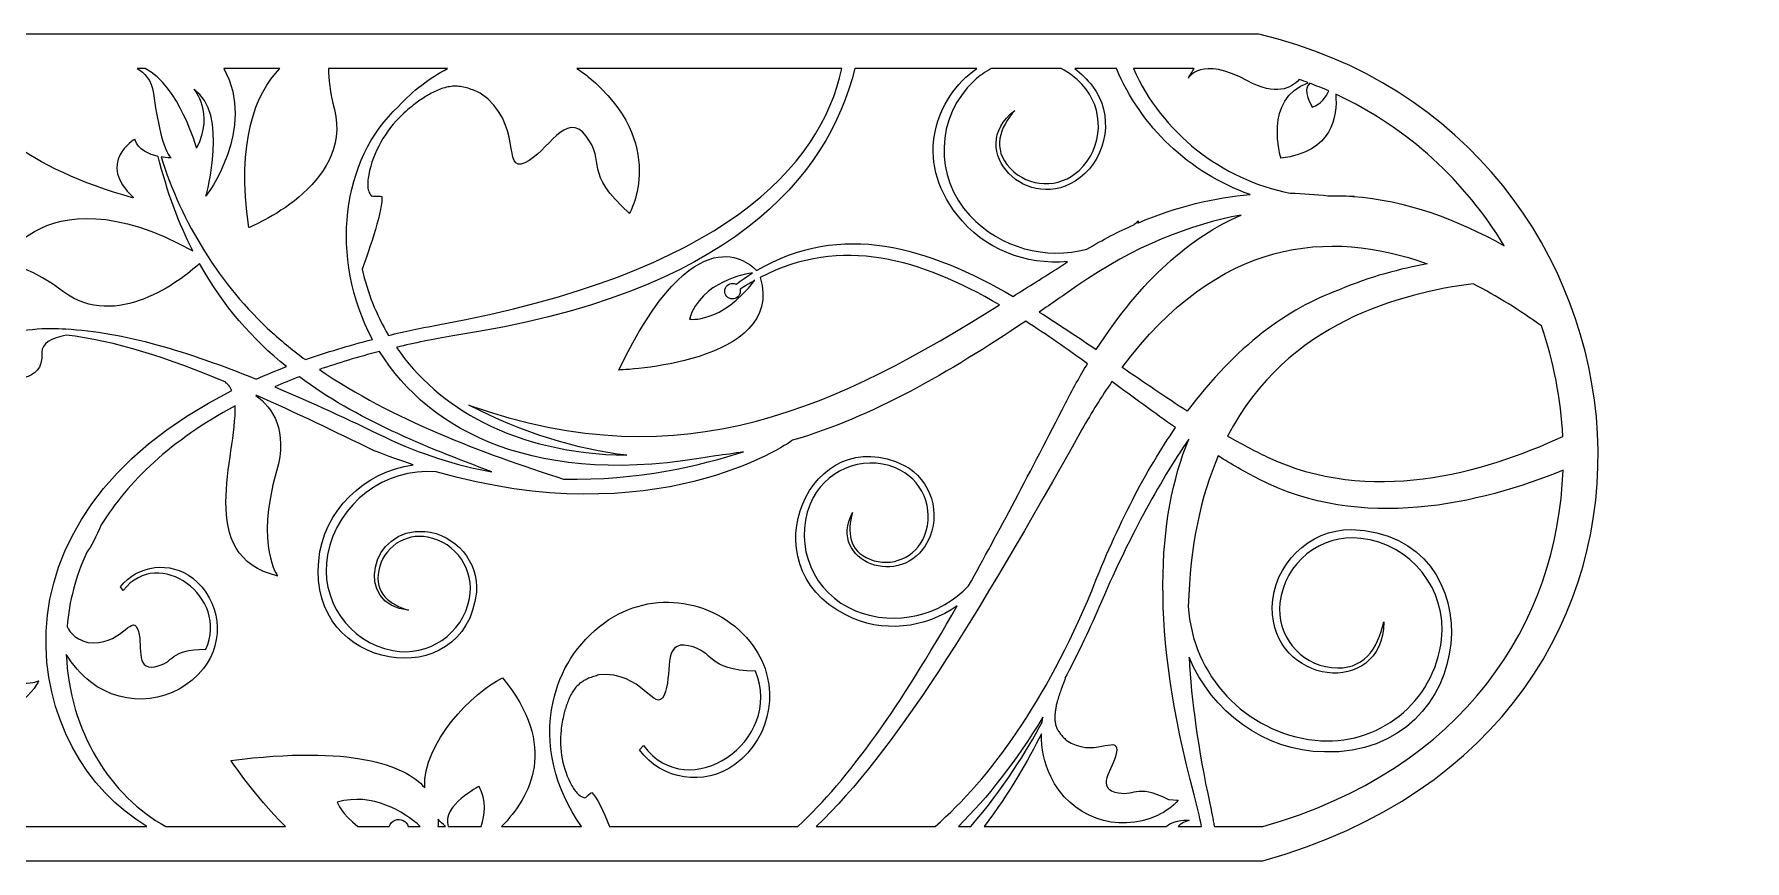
# Model space of a CAD drawing. Header units: centimetres. Extents: x 1.5 to 22.4, y -8.3 to -2.9.
# Drawn here: x 11.27 to 22.41, y -8.3 to -2.91 of the extents above; entities that cross this region are included whole.
import ezdxf

# ---------------------------------------------------------------- set-up
doc = ezdxf.new("R2010")
doc.units = ezdxf.units.CM
doc.header["$MEASUREMENT"] = 0
doc.layers.add('layer 1', color=7, linetype='Continuous')

msp = doc.modelspace()

# ---------------------------------------------------------------- linework, layer by layer
at = {"layer": 'layer 1', "color": 250}
for points, knots in [([(19.27492, -8.30021), (19.27492, -8.30021), (1.50051, -8.30021), (1.50051, -8.30021), (1.50051, -8.30021), (1.50051, -8.30021), (1.50051, -2.91171), (1.50051, -2.91171), (1.50051, -2.91171), (1.50051, -2.91171), (19.24791, -2.91171), (19.24791, -2.91171), (19.24791, -2.91171), (21.95718, -3.54623), (22.4132, -7.42232), (19.27492, -8.30021)], [0, 0, 0, 0, 0.2, 0.2, 0.2, 0.2, 0.4, 0.4, 0.4, 0.4, 0.6, 0.6, 0.6, 0.6, 1, 1, 1, 1]), ([(18.43115, -3.13623), (18.43115, -3.13623), (18.8274, -3.13623), (18.8274, -3.13623), (18.8274, -3.13623), (18.80288, -3.17296), (18.78946, -3.1979), (18.78946, -3.1979), (18.78946, -3.1979), (18.78946, -3.1979), (18.87125, -3.04873), (19.17452, -3.21587), (19.17452, -3.21587), (19.35807, -3.317), (19.46004, -3.26427), (19.51197, -3.20686), (19.51197, -3.20686), (19.53147, -3.21367), (19.55083, -3.22068), (19.57005, -3.2279), (19.57005, -3.2279), (19.27416, -3.33102), (19.39255, -3.71989), (19.39255, -3.71989), (19.39255, -3.71989), (19.7287, -3.68124), (19.76148, -3.44624), (19.74914, -3.30309), (19.74914, -3.30309), (20.22271, -3.52328), (20.59397, -3.87425), (20.84631, -4.29074), (20.84631, -4.29074), (20.54071, -4.12031), (20.20431, -3.99299), (19.85991, -3.96894), (19.85991, -3.96894), (19.85991, -3.96894), (19.86991, -3.9675), (19.86991, -3.9675), (19.86991, -3.9675), (19.86543, -3.96795), (19.86097, -3.96827), (19.85649, -3.96867), (19.85649, -3.96867), (19.80381, -3.9651), (19.75093, -3.96403), (19.69797, -3.96556), (19.69797, -3.96556), (19.62058, -3.95598), (19.53865, -3.94972), (19.45292, -3.94792), (19.45292, -3.94792), (19.00154, -3.85896), (18.61939, -3.55433), (18.43115, -3.13623)], [0, 0, 0, 0, 0.06666667, 0.06666667, 0.06666667, 0.06666667, 0.13333333, 0.13333333, 0.13333333, 0.13333333, 0.2, 0.2, 0.2, 0.2, 0.26666667, 0.26666667, 0.26666667, 0.26666667, 0.33333333, 0.33333333, 0.33333333, 0.33333333, 0.4, 0.4, 0.4, 0.4, 0.46666667, 0.46666667, 0.46666667, 0.46666667, 0.53333333, 0.53333333, 0.53333333, 0.53333333, 0.6, 0.6, 0.6, 0.6, 0.66666667, 0.66666667, 0.66666667, 0.66666667, 0.73333333, 0.73333333, 0.73333333, 0.73333333, 0.8, 0.8, 0.8, 0.8, 0.86666667, 0.86666667, 0.86666667, 0.86666667, 1, 1, 1, 1]), ([(9.82228, -3.13623), (9.82228, -3.13623), (10.7333, -3.13623), (10.7333, -3.13623), (10.7333, -3.13623), (10.88248, -3.47692), (11.22733, -3.78879), (11.91398, -3.97745), (11.91398, -3.97745), (11.91398, -3.97745), (11.9187, -3.97605), (11.9187, -3.97605), (11.9187, -3.97605), (11.67089, -3.7492), (11.92841, -3.59663), (11.92841, -3.59663), (11.92841, -3.59663), (11.94953, -3.6668), (12.02163, -3.69619), (12.08065, -3.70847), (12.08065, -3.70847), (12.13824, -3.9407), (12.21418, -4.14434), (12.3055, -4.32392), (12.3055, -4.32392), (11.29123, -3.76535), (11.00501, -4.49059), (11.00501, -4.49059), (11.00501, -4.49059), (11.00501, -4.49059), (11.05341, -4.28627), (11.46398, -4.59068), (11.46398, -4.59068), (11.80747, -4.84535), (12.22331, -4.52031), (12.34993, -4.40741), (12.34993, -4.40741), (12.50452, -4.6844), (12.69738, -4.90153), (12.91546, -5.07885), (12.91546, -5.07885), (12.84723, -5.10506), (12.78157, -5.13222), (12.71845, -5.16027), (12.71845, -5.16027), (12.27968, -4.98264), (11.84866, -4.85025), (11.4781, -4.83339), (11.4781, -4.83339), (11.36121, -4.82466), (11.178, -4.82745), (10.99432, -4.89601), (10.99432, -4.89601), (10.90882, -4.92715), (10.83029, -4.97043), (10.75985, -5.0273), (10.75985, -5.0273), (10.75852, -5.02835), (10.75717, -5.02936), (10.75585, -5.03043), (10.75585, -5.03043), (10.753, -5.03271), (10.7502, -5.03506), (10.74741, -5.03742), (10.74741, -5.03742), (10.69178, -5.08332), (10.63933, -5.13886), (10.59238, -5.20609), (10.59238, -5.20609), (10.49975, -5.33875), (10.44913, -5.47164), (10.42544, -5.59686), (10.42544, -5.59686), (10.4093, -4.99218), (9.64445, -4.53561), (9.18374, -5.11334), (9.18374, -5.11334), (9.01537, -5.3308), (9.06101, -5.66102), (9.27851, -5.82931), (9.27851, -5.82931), (9.67817, -6.13848), (10.18916, -5.61438), (9.79071, -5.30608), (9.79071, -5.30608), (9.90688, -5.44271), (9.96881, -5.60487), (9.82448, -5.75765), (9.82448, -5.75765), (9.67987, -5.91067), (9.43849, -5.9175), (9.28554, -5.77288), (9.28554, -5.77288), (9.09417, -5.59206), (9.08554, -5.29044), (9.26632, -5.09904), (9.26632, -5.09904), (9.4924, -4.85991), (9.86946, -4.84923), (10.10869, -5.07525), (10.10869, -5.07525), (10.40769, -5.3578), (10.4209, -5.82909), (10.1384, -6.12802), (10.1384, -6.12802), (9.8223, -6.46261), (9.31686, -6.51096), (8.94637, -6.26404), (8.94637, -6.26404), (8.63379, -6.01599), (8.41937, -5.76445), (8.27799, -5.51739), (8.27799, -5.51739), (8.37362, -5.48069), (8.46614, -5.44167), (8.55434, -5.39943), (8.55434, -5.39943), (9.56488, -4.91551), (9.78023, -3.54108), (9.82228, -3.13623)], [0, 0, 0, 0, 0.03225806, 0.03225806, 0.03225806, 0.03225806, 0.06451613, 0.06451613, 0.06451613, 0.06451613, 0.09677419, 0.09677419, 0.09677419, 0.09677419, 0.12903226, 0.12903226, 0.12903226, 0.12903226, 0.16129032, 0.16129032, 0.16129032, 0.16129032, 0.19354839, 0.19354839, 0.19354839, 0.19354839, 0.22580645, 0.22580645, 0.22580645, 0.22580645, 0.25806452, 0.25806452, 0.25806452, 0.25806452, 0.29032258, 0.29032258, 0.29032258, 0.29032258, 0.32258065, 0.32258065, 0.32258065, 0.32258065, 0.35483871, 0.35483871, 0.35483871, 0.35483871, 0.38709677, 0.38709677, 0.38709677, 0.38709677, 0.41935484, 0.41935484, 0.41935484, 0.41935484, 0.4516129, 0.4516129, 0.4516129, 0.4516129, 0.48387097, 0.48387097, 0.48387097, 0.48387097, 0.51612903, 0.51612903, 0.51612903, 0.51612903, 0.5483871, 0.5483871, 0.5483871, 0.5483871, 0.58064516, 0.58064516, 0.58064516, 0.58064516, 0.61290323, 0.61290323, 0.61290323, 0.61290323, 0.64516129, 0.64516129, 0.64516129, 0.64516129, 0.67741935, 0.67741935, 0.67741935, 0.67741935, 0.70967742, 0.70967742, 0.70967742, 0.70967742, 0.74193548, 0.74193548, 0.74193548, 0.74193548, 0.77419355, 0.77419355, 0.77419355, 0.77419355, 0.80645161, 0.80645161, 0.80645161, 0.80645161, 0.83870968, 0.83870968, 0.83870968, 0.83870968, 0.87096774, 0.87096774, 0.87096774, 0.87096774, 0.90322581, 0.90322581, 0.90322581, 0.90322581, 0.93548387, 0.93548387, 0.93548387, 0.93548387, 1, 1, 1, 1]), ([(11.94462, -3.13623), (11.94462, -3.13623), (11.99501, -3.13623), (11.99501, -3.13623), (11.99501, -3.13623), (12.21735, -3.24576), (12.33088, -3.65574), (12.33088, -3.65574), (12.33088, -3.65574), (12.44597, -3.42046), (12.31332, -3.27149), (12.31332, -3.27149), (12.31332, -3.27149), (12.54293, -3.42162), (12.39307, -3.9608), (12.39307, -3.9608), (12.39307, -3.9608), (12.39307, -3.9608), (12.39061, -3.9676), (12.39061, -3.9676), (12.39061, -3.9676), (12.39061, -3.9676), (12.72641, -3.52895), (12.50787, -3.13623), (12.50787, -3.13623), (12.50787, -3.13623), (12.87302, -3.13623), (12.87302, -3.13623), (12.87302, -3.13623), (12.71305, -3.30189), (12.58925, -3.60776), (12.67144, -4.1726), (12.67144, -4.1726), (12.67144, -4.1726), (13.35208, -3.89876), (13.22845, -3.40296), (13.22845, -3.40296), (13.19975, -3.28785), (13.1889, -3.20133), (13.18913, -3.13623), (13.18913, -3.13623), (13.18913, -3.13623), (13.96521, -3.13623), (13.96521, -3.13623), (13.96521, -3.13623), (13.84856, -3.19614), (13.73905, -3.27923), (13.64527, -3.38333), (13.64527, -3.38333), (13.27562, -3.7213), (13.19241, -4.37203), (13.47608, -4.90149), (13.47608, -4.90149), (13.32083, -4.94145), (13.17553, -4.98552), (13.03975, -5.03319), (13.03975, -5.03319), (12.96426, -4.97748), (12.89184, -4.9187), (12.82314, -4.85659), (12.82314, -4.85659), (12.47765, -4.54426), (12.23367, -4.13721), (12.0989, -3.71183), (12.0989, -3.71183), (12.13616, -3.71781), (12.16449, -3.71722), (12.16449, -3.71722), (12.16449, -3.71722), (12.11193, -3.67465), (12.07093, -3.45946), (12.05008, -3.29773), (12.05008, -3.29773), (12.03871, -3.20946), (11.9882, -3.16155), (11.94462, -3.13623)], [0, 0, 0, 0, 0.05, 0.05, 0.05, 0.05, 0.1, 0.1, 0.1, 0.1, 0.15, 0.15, 0.15, 0.15, 0.2, 0.2, 0.2, 0.2, 0.25, 0.25, 0.25, 0.25, 0.3, 0.3, 0.3, 0.3, 0.35, 0.35, 0.35, 0.35, 0.4, 0.4, 0.4, 0.4, 0.45, 0.45, 0.45, 0.45, 0.5, 0.5, 0.5, 0.5, 0.55, 0.55, 0.55, 0.55, 0.6, 0.6, 0.6, 0.6, 0.65, 0.65, 0.65, 0.65, 0.7, 0.7, 0.7, 0.7, 0.75, 0.75, 0.75, 0.75, 0.8, 0.8, 0.8, 0.8, 0.85, 0.85, 0.85, 0.85, 0.9, 0.9, 0.9, 0.9, 1, 1, 1, 1]), ([(14.80758, -3.13623), (14.80758, -3.13623), (16.53288, -3.13623), (16.53288, -3.13623), (16.53288, -3.13623), (16.39157, -3.77938), (15.75947, -4.46626), (13.90366, -4.80644), (13.90366, -4.80644), (13.79172, -4.8274), (13.68471, -4.85052), (13.58134, -4.87517), (13.58134, -4.87517), (13.4987, -4.73761), (13.44184, -4.59128), (13.40946, -4.44439), (13.40946, -4.44439), (13.45555, -4.31575), (13.55009, -4.03881), (13.5359, -3.96933), (13.5359, -3.96933), (13.53485, -3.96416), (13.46991, -3.9704), (13.46699, -3.96594), (13.46699, -3.96594), (13.46384, -3.9611), (13.46089, -3.95617), (13.45829, -3.95095), (13.45829, -3.95095), (13.4527, -3.94018), (13.4489, -3.92849), (13.44687, -3.91635), (13.44687, -3.91635), (13.44452, -3.90264), (13.44436, -3.88862), (13.44526, -3.8746), (13.44526, -3.8746), (13.44627, -3.85906), (13.44851, -3.84341), (13.45149, -3.82821), (13.45149, -3.82821), (13.47974, -3.679), (13.56013, -3.54134), (13.6693, -3.43678), (13.6693, -3.43678), (13.69989, -3.40746), (13.73309, -3.38031), (13.7674, -3.35546), (13.7674, -3.35546), (13.7791, -3.34698), (13.79095, -3.33872), (13.80303, -3.33078), (13.80303, -3.33078), (13.81512, -3.32278), (13.82745, -3.31501), (13.83999, -3.3078), (13.83999, -3.3078), (13.85255, -3.30055), (13.8652, -3.29356), (13.87822, -3.28723), (13.87822, -3.28723), (13.89101, -3.28089), (13.90408, -3.27521), (13.91743, -3.27017), (13.91743, -3.27017), (13.93045, -3.26525), (13.94382, -3.26111), (13.95741, -3.25788), (13.95741, -3.25788), (13.97074, -3.25475), (13.98419, -3.25254), (13.99776, -3.25145), (13.99776, -3.25145), (14.01132, -3.25046), (14.02483, -3.25042), (14.03836, -3.25169), (14.03836, -3.25169), (14.05198, -3.25286), (14.06546, -3.25524), (14.07878, -3.25858), (14.07878, -3.25858), (14.09244, -3.26193), (14.10589, -3.26639), (14.11909, -3.27132), (14.11909, -3.27132), (14.13259, -3.27631), (14.14586, -3.28204), (14.15911, -3.28781), (14.15911, -3.28781), (14.1652, -3.29051), (14.17276, -3.29271), (14.17831, -3.29648), (14.17831, -3.29648), (14.46251, -3.48696), (14.31675, -3.81941), (14.46815, -3.75071), (14.46815, -3.75071), (14.61949, -3.682), (14.73549, -3.40122), (14.86836, -3.5767), (14.86836, -3.5767), (15.00127, -3.75215), (14.84419, -3.80824), (15.15009, -4.0801), (15.15009, -4.0801), (15.15009, -4.0801), (15.40838, -3.62261), (14.88069, -3.18879), (14.88069, -3.18879), (14.8572, -3.16948), (14.83278, -3.15202), (14.80758, -3.13623)], [0, 0, 0, 0, 0.03448276, 0.03448276, 0.03448276, 0.03448276, 0.06896552, 0.06896552, 0.06896552, 0.06896552, 0.10344828, 0.10344828, 0.10344828, 0.10344828, 0.13793103, 0.13793103, 0.13793103, 0.13793103, 0.17241379, 0.17241379, 0.17241379, 0.17241379, 0.20689655, 0.20689655, 0.20689655, 0.20689655, 0.24137931, 0.24137931, 0.24137931, 0.24137931, 0.27586207, 0.27586207, 0.27586207, 0.27586207, 0.31034483, 0.31034483, 0.31034483, 0.31034483, 0.34482759, 0.34482759, 0.34482759, 0.34482759, 0.37931034, 0.37931034, 0.37931034, 0.37931034, 0.4137931, 0.4137931, 0.4137931, 0.4137931, 0.44827586, 0.44827586, 0.44827586, 0.44827586, 0.48275862, 0.48275862, 0.48275862, 0.48275862, 0.51724138, 0.51724138, 0.51724138, 0.51724138, 0.55172414, 0.55172414, 0.55172414, 0.55172414, 0.5862069, 0.5862069, 0.5862069, 0.5862069, 0.62068966, 0.62068966, 0.62068966, 0.62068966, 0.65517241, 0.65517241, 0.65517241, 0.65517241, 0.68965517, 0.68965517, 0.68965517, 0.68965517, 0.72413793, 0.72413793, 0.72413793, 0.72413793, 0.75862069, 0.75862069, 0.75862069, 0.75862069, 0.79310345, 0.79310345, 0.79310345, 0.79310345, 0.82758621, 0.82758621, 0.82758621, 0.82758621, 0.86206897, 0.86206897, 0.86206897, 0.86206897, 0.89655172, 0.89655172, 0.89655172, 0.89655172, 0.93103448, 0.93103448, 0.93103448, 0.93103448, 1, 1, 1, 1]), ([(16.61758, -3.13623), (16.61758, -3.13623), (17.411, -3.13623), (17.411, -3.13623), (17.411, -3.13623), (17.14191, -3.32535), (16.99826, -3.72803), (17.28427, -4.09039), (17.28427, -4.09039), (17.45712, -4.31546), (17.73293, -4.41844), (18.00222, -4.39434), (18.00222, -4.39434), (17.98463, -4.40624), (17.96702, -4.4184), (17.94939, -4.43089), (17.94939, -4.43089), (17.84835, -4.49455), (17.7481, -4.55811), (17.64822, -4.62076), (17.64822, -4.62076), (17.09201, -4.29997), (16.53302, -4.12555), (15.97766, -4.4528), (15.97766, -4.4528), (15.93404, -4.40488), (15.57864, -4.06532), (15.07963, -5.10111), (15.07963, -5.10111), (15.07963, -5.10111), (16.16851, -5.06427), (16.00136, -4.49762), (16.00136, -4.49762), (16.53219, -4.22177), (17.04909, -4.37758), (17.5588, -4.67663), (17.5588, -4.67663), (16.52724, -5.31846), (15.52336, -5.83606), (14.103, -5.32968), (14.103, -5.32968), (14.46437, -5.51433), (14.80541, -5.61776), (15.13191, -5.65656), (15.13191, -5.65656), (14.38936, -5.64386), (13.90049, -5.34217), (13.6316, -4.95312), (13.6316, -4.95312), (13.7489, -4.92545), (13.87139, -4.90004), (14.00018, -4.87754), (14.00018, -4.87754), (15.80259, -4.60759), (16.44039, -3.84585), (16.61758, -3.13623)], [0, 0, 0, 0, 0.06666667, 0.06666667, 0.06666667, 0.06666667, 0.13333333, 0.13333333, 0.13333333, 0.13333333, 0.2, 0.2, 0.2, 0.2, 0.26666667, 0.26666667, 0.26666667, 0.26666667, 0.33333333, 0.33333333, 0.33333333, 0.33333333, 0.4, 0.4, 0.4, 0.4, 0.46666667, 0.46666667, 0.46666667, 0.46666667, 0.53333333, 0.53333333, 0.53333333, 0.53333333, 0.6, 0.6, 0.6, 0.6, 0.66666667, 0.66666667, 0.66666667, 0.66666667, 0.73333333, 0.73333333, 0.73333333, 0.73333333, 0.8, 0.8, 0.8, 0.8, 0.86666667, 0.86666667, 0.86666667, 0.86666667, 1, 1, 1, 1]), ([(17.5062, -3.13623), (17.5062, -3.13623), (17.96156, -3.13623), (17.96156, -3.13623), (17.96156, -3.13623), (18.01065, -3.16151), (18.05631, -3.19543), (18.09626, -3.238), (18.09626, -3.238), (18.24643, -3.39814), (18.23832, -3.64962), (18.07818, -3.79982), (18.07818, -3.79982), (17.95022, -3.91995), (17.74895, -3.91354), (17.62883, -3.78549), (17.62883, -3.78549), (17.50894, -3.65765), (17.56107, -3.52262), (17.65836, -3.40904), (17.65836, -3.40904), (17.32518, -3.66491), (17.74967, -4.10351), (18.08386, -3.84689), (18.08386, -3.84689), (18.26574, -3.70723), (18.30481, -3.432), (18.16507, -3.25016), (18.16507, -3.25016), (18.12907, -3.20468), (18.09076, -3.16705), (18.05094, -3.13623), (18.05094, -3.13623), (18.05094, -3.13623), (18.32106, -3.13623), (18.32106, -3.13623), (18.32106, -3.13623), (18.48035, -3.51267), (18.79224, -3.81588), (19.19107, -3.95693), (19.19107, -3.95693), (18.96388, -3.97737), (18.71711, -4.03291), (18.45993, -4.14297), (18.45993, -4.14297), (18.45993, -4.14297), (18.46318, -4.12848), (18.46318, -4.12848), (18.46318, -4.12848), (18.45383, -4.13725), (18.4443, -4.14572), (18.43465, -4.15394), (18.43465, -4.15394), (18.33398, -4.19831), (18.23177, -4.25112), (18.12856, -4.31347), (18.12856, -4.31347), (17.86232, -4.38286), (17.5674, -4.30819), (17.36594, -4.09339), (17.36594, -4.09339), (17.13126, -3.84325), (17.14372, -3.4503), (17.3939, -3.21561), (17.3939, -3.21561), (17.42835, -3.18329), (17.46621, -3.15686), (17.5062, -3.13623)], [0, 0, 0, 0, 0.05555556, 0.05555556, 0.05555556, 0.05555556, 0.11111111, 0.11111111, 0.11111111, 0.11111111, 0.16666667, 0.16666667, 0.16666667, 0.16666667, 0.22222222, 0.22222222, 0.22222222, 0.22222222, 0.27777778, 0.27777778, 0.27777778, 0.27777778, 0.33333333, 0.33333333, 0.33333333, 0.33333333, 0.38888889, 0.38888889, 0.38888889, 0.38888889, 0.44444444, 0.44444444, 0.44444444, 0.44444444, 0.5, 0.5, 0.5, 0.5, 0.55555556, 0.55555556, 0.55555556, 0.55555556, 0.61111111, 0.61111111, 0.61111111, 0.61111111, 0.66666667, 0.66666667, 0.66666667, 0.66666667, 0.72222222, 0.72222222, 0.72222222, 0.72222222, 0.77777778, 0.77777778, 0.77777778, 0.77777778, 0.83333333, 0.83333333, 0.83333333, 0.83333333, 0.88888889, 0.88888889, 0.88888889, 0.88888889, 1, 1, 1, 1]), ([(19.58, -3.23151), (19.62177, -3.24738), (19.66295, -3.26407), (19.7033, -3.28185), (19.7033, -3.28185), (19.68562, -3.32295), (19.6538, -3.36805), (19.59683, -3.3871), (19.59683, -3.3871), (19.59683, -3.3871), (19.5253, -3.27361), (19.58, -3.23151)], [0, 0, 0, 0, 0.25, 0.25, 0.25, 0.25, 0.5, 0.5, 0.5, 0.5, 1, 1, 1, 1]), ([(17.81829, -4.72308), (17.89922, -4.66802), (17.98037, -4.61182), (18.06184, -4.55482), (18.06184, -4.55482), (18.44101, -4.28956), (18.80553, -4.15224), (19.13273, -4.09103), (19.13273, -4.09103), (18.80447, -4.23383), (18.4835, -4.50856), (18.18961, -4.96779), (18.18961, -4.96779), (18.06606, -4.88334), (17.94225, -4.80048), (17.81829, -4.72308)], [0, 0, 0, 0, 0.2, 0.2, 0.2, 0.2, 0.4, 0.4, 0.4, 0.4, 0.6, 0.6, 0.6, 0.6, 1, 1, 1, 1]), ([(18.78226, -5.3699), (19.10109, -4.94156), (19.43889, -4.69996), (19.7671, -4.57956), (19.7671, -4.57956), (19.97323, -4.49127), (20.17603, -4.44054), (20.34496, -4.40824), (20.34496, -4.40824), (19.70214, -4.17656), (18.98527, -4.24472), (18.35835, -5.08378), (18.35835, -5.08378), (18.50007, -5.1815), (18.6414, -5.27887), (18.78226, -5.3699)], [0, 0, 0, 0, 0.2, 0.2, 0.2, 0.2, 0.4, 0.4, 0.4, 0.4, 0.6, 0.6, 0.6, 0.6, 1, 1, 1, 1]), ([(15.8703, -4.59847), (15.8722, -4.59027), (15.87197, -4.58211), (15.87002, -4.5745), (15.87002, -4.5745), (15.90233, -4.55341), (15.93463, -4.53402), (15.96684, -4.51615), (15.96684, -4.51615), (15.74131, -4.80403), (15.54034, -4.76923), (15.54034, -4.76923), (15.54034, -4.76923), (15.61535, -4.51983), (15.91337, -4.4734), (15.95171, -4.46843), (15.95171, -4.46843), (15.91564, -4.4907), (15.87958, -4.51504), (15.84355, -4.54165), (15.84355, -4.54165), (15.84002, -4.53988), (15.83622, -4.53847), (15.8322, -4.53752), (15.8322, -4.53752), (15.80474, -4.53107), (15.77737, -4.54797), (15.77099, -4.57533), (15.77099, -4.57533), (15.76459, -4.60245), (15.78171, -4.62982), (15.80912, -4.63614), (15.80912, -4.63614), (15.83653, -4.6426), (15.86395, -4.62569), (15.8703, -4.59847)], [0, 0, 0, 0, 0.1, 0.1, 0.1, 0.1, 0.2, 0.2, 0.2, 0.2, 0.3, 0.3, 0.3, 0.3, 0.4, 0.4, 0.4, 0.4, 0.5, 0.5, 0.5, 0.5, 0.6, 0.6, 0.6, 0.6, 0.7, 0.7, 0.7, 0.7, 0.8, 0.8, 0.8, 0.8, 1, 1, 1, 1]), ([(21.08955, -4.81375), (21.16872, -5.04662), (21.21585, -5.28944), (21.22825, -5.53367), (21.22825, -5.53367), (20.70658, -5.777), (19.96755, -5.98336), (19.3004, -5.66618), (19.3004, -5.66618), (19.21552, -5.62583), (19.13041, -5.58042), (19.04511, -5.53127), (19.04511, -5.53127), (19.43553, -4.78254), (20.18115, -4.60042), (20.64393, -4.53879), (20.64393, -4.53879), (20.79978, -4.61853), (20.9492, -4.71275), (21.08955, -4.81375)], [0, 0, 0, 0, 0.16666667, 0.16666667, 0.16666667, 0.16666667, 0.33333333, 0.33333333, 0.33333333, 0.33333333, 0.5, 0.5, 0.5, 0.5, 0.66666667, 0.66666667, 0.66666667, 0.66666667, 1, 1, 1, 1]), ([(16.24671, -8.07569), (16.24671, -8.07569), (15.01974, -8.07569), (15.01974, -8.07569), (15.01974, -8.07569), (14.97972, -7.97877), (14.93324, -7.87856), (14.90389, -7.85544), (14.90389, -7.85544), (14.90047, -7.85269), (14.86277, -7.89116), (14.85862, -7.88998), (14.85862, -7.88998), (14.85404, -7.88863), (14.84956, -7.88702), (14.84518, -7.8852), (14.84518, -7.8852), (14.8358, -7.88124), (14.82728, -7.87596), (14.81956, -7.86949), (14.81956, -7.86949), (14.81075, -7.86199), (14.8031, -7.85308), (14.79622, -7.84387), (14.79622, -7.84387), (14.78854, -7.83359), (14.78174, -7.82252), (14.77539, -7.81124), (14.77539, -7.81124), (14.71383, -7.70226), (14.69113, -7.57242), (14.70435, -7.44838), (14.70435, -7.44838), (14.708, -7.41364), (14.71455, -7.37879), (14.72286, -7.34479), (14.72286, -7.34479), (14.72569, -7.33322), (14.7288, -7.3217), (14.73218, -7.3102), (14.73218, -7.3102), (14.73562, -7.29879), (14.73926, -7.28735), (14.74322, -7.27602), (14.74322, -7.27602), (14.74724, -7.26476), (14.75167, -7.25365), (14.75645, -7.24277), (14.75645, -7.24277), (14.76115, -7.23196), (14.76635, -7.22141), (14.77211, -7.21101), (14.77211, -7.21101), (14.77769, -7.201), (14.7839, -7.1913), (14.7907, -7.18199), (14.7907, -7.18199), (14.79741, -7.17291), (14.80481, -7.16437), (14.81278, -7.15642), (14.81278, -7.15642), (14.82072, -7.1486), (14.82933, -7.14136), (14.83849, -7.13495), (14.83849, -7.13495), (14.84772, -7.12853), (14.85754, -7.12282), (14.8677, -7.11784), (14.8677, -7.11784), (14.87807, -7.11262), (14.88889, -7.1083), (14.89983, -7.10436), (14.89983, -7.10436), (14.91109, -7.1004), (14.92245, -7.09682), (14.93395, -7.0935), (14.93395, -7.0935), (14.93919, -7.09194), (14.94512, -7.08928), (14.95063, -7.08866), (14.95063, -7.08866), (15.23138, -7.05742), (15.31652, -7.34486), (15.37545, -7.2209), (15.37545, -7.2209), (15.43425, -7.09682), (15.35788, -6.85787), (15.5352, -6.89787), (15.5352, -6.89787), (15.71059, -6.93726), (15.64476, -7.05418), (15.9703, -7.06502), (15.9703, -7.06502), (16.15974, -7.5172), (15.53395, -7.94841), (15.24068, -7.54761), (15.24068, -7.54761), (15.24068, -7.54761), (15.21538, -7.57671), (15.21538, -7.57671), (15.21538, -7.57671), (15.35995, -7.77439), (15.63733, -7.81736), (15.83503, -7.67284), (15.83503, -7.67284), (16.0821, -7.49216), (16.13591, -7.14537), (15.95521, -6.89831), (15.95521, -6.89831), (15.72933, -6.58938), (15.29585, -6.52216), (14.98701, -6.74807), (14.98701, -6.74807), (14.80872, -6.87847), (14.69488, -7.06425), (14.65176, -7.26443), (14.65176, -7.26443), (14.58926, -7.53888), (14.66516, -7.82973), (14.83665, -8.07569), (14.83665, -8.07569), (14.83665, -8.07569), (14.31727, -8.07569), (14.31727, -8.07569), (14.31727, -8.07569), (14.50453, -7.88719), (14.69049, -7.55021), (14.32205, -7.1083), (14.32205, -7.1083), (14.13023, -7.20042), (13.8007, -7.53449), (13.8162, -7.82282), (13.8162, -7.82282), (13.6804, -7.67235), (13.34603, -7.54782), (12.55381, -7.64524), (12.55381, -7.64524), (12.55381, -7.64524), (12.70139, -7.87055), (12.90983, -8.07569), (12.90983, -8.07569), (12.90983, -8.07569), (12.13023, -8.07569), (12.13023, -8.07569), (12.13023, -8.07569), (11.77037, -7.88352), (11.50068, -7.44849), (11.48221, -6.95426), (11.48221, -6.95426), (11.52222, -7.0216), (11.57505, -7.08284), (11.64032, -7.13416), (11.64032, -7.13416), (11.86756, -7.31288), (12.19665, -7.27356), (12.37537, -7.04623), (12.37537, -7.04623), (12.51834, -6.86446), (12.48685, -6.60116), (12.30506, -6.45821), (12.30506, -6.45821), (12.15957, -6.34386), (11.94899, -6.36899), (11.83461, -6.51446), (11.83461, -6.51446), (11.83461, -6.51446), (11.85295, -6.53711), (11.85295, -6.53711), (11.85295, -6.53711), (12.08497, -6.2422), (12.54615, -6.58431), (12.39117, -6.92076), (12.39117, -6.92076), (12.14507, -6.92036), (12.19169, -7.01039), (12.0582, -7.0355), (12.0582, -7.0355), (11.92325, -7.06102), (11.98722, -6.8826), (11.94609, -6.78735), (11.94609, -6.78735), (11.90487, -6.6922), (11.833, -6.90701), (11.62181, -6.87601), (11.62181, -6.87601), (11.61767, -6.87539), (11.61327, -6.87324), (11.60935, -6.87192), (11.60935, -6.87192), (11.60076, -6.8691), (11.59227, -6.86609), (11.58386, -6.8628), (11.58386, -6.8628), (11.57572, -6.85954), (11.56768, -6.85599), (11.55997, -6.85179), (11.55997, -6.85179), (11.55244, -6.84775), (11.54518, -6.84319), (11.53837, -6.83809), (11.53837, -6.83809), (11.53162, -6.83302), (11.52531, -6.82732), (11.51952, -6.8212), (11.51952, -6.8212), (11.5137, -6.81499), (11.50835, -6.80834), (11.50352, -6.80131), (11.50352, -6.80131), (11.49862, -6.7941), (11.4942, -6.78661), (11.49024, -6.7789), (11.49024, -6.7789), (11.48909, -6.77665), (11.48795, -6.77441), (11.48688, -6.77215), (11.48688, -6.77215), (11.50104, -6.61235), (11.54211, -6.44892), (11.61537, -6.28758), (11.61537, -6.28758), (11.64098, -6.2586), (11.6788, -6.18053), (11.70987, -6.1106), (11.70987, -6.1106), (11.88341, -5.82789), (12.16409, -5.55856), (12.58107, -5.33535), (12.58107, -5.33535), (12.59677, -5.65797), (12.3138, -6.31549), (12.86016, -6.44399), (12.86016, -6.44399), (12.86016, -6.44399), (12.70993, -6.25441), (12.85131, -5.76107), (12.85131, -5.76107), (12.92765, -5.49461), (12.82592, -5.34648), (12.71622, -5.26653), (12.71622, -5.26653), (12.71622, -5.26653), (12.71887, -5.26521), (12.71887, -5.26521), (12.71887, -5.26521), (12.97499, -5.3785), (13.23457, -5.50434), (13.48762, -5.6268), (13.48762, -5.6268), (13.57425, -5.66106), (13.65902, -5.69153), (13.74203, -5.71871), (13.74203, -5.71871), (13.42432, -5.76296), (13.15535, -6.01629), (13.12586, -6.34491), (13.12586, -6.34491), (13.05138, -7.06686), (14.08183, -7.22507), (14.15248, -6.54921), (14.15248, -6.54921), (14.17018, -6.3528), (14.01501, -6.17095), (13.81862, -6.15333), (13.81862, -6.15333), (13.45774, -6.12099), (13.35156, -6.63501), (13.71137, -6.66729), (13.71137, -6.66729), (13.58841, -6.62963), (13.48834, -6.55562), (13.5165, -6.40755), (13.5165, -6.40755), (13.54472, -6.25924), (13.6879, -6.16186), (13.83617, -6.19014), (13.83617, -6.19014), (14.02164, -6.22542), (14.14338, -6.40429), (14.10812, -6.58975), (14.10812, -6.58975), (14.06395, -6.82155), (13.84031, -6.97368), (13.60847, -6.92957), (13.60847, -6.92957), (13.31868, -6.87442), (13.12861, -6.59485), (13.18377, -6.30511), (13.18377, -6.30511), (13.24792, -5.96782), (13.5555, -5.73851), (13.88996, -5.76429), (13.88996, -5.76429), (15.31489, -6.17458), (16.16713, -5.59036), (16.21156, -5.5589), (16.21156, -5.5589), (16.73137, -5.40697), (17.22768, -5.11955), (17.73037, -4.78245), (17.73037, -4.78245), (17.86467, -4.86901), (17.99852, -4.9633), (18.13203, -5.06004), (18.13203, -5.06004), (18.08355, -5.14081), (18.0358, -5.22633), (17.989, -5.31781), (17.989, -5.31781), (17.76098, -5.76349), (17.55313, -6.15923), (17.35809, -6.50739), (17.35809, -6.50739), (17.17539, -6.70203), (16.88529, -6.77547), (16.62261, -6.67005), (16.62261, -6.67005), (16.34888, -6.56022), (16.21595, -6.24939), (16.3258, -5.97562), (16.3258, -5.97562), (16.41369, -5.75659), (16.66241, -5.65031), (16.88143, -5.73813), (16.88143, -5.73813), (17.05663, -5.80847), (17.1416, -6.00746), (17.07128, -6.18266), (17.07128, -6.18266), (17.01513, -6.32277), (16.85591, -6.39082), (16.71579, -6.33461), (16.71579, -6.33461), (16.57593, -6.27846), (16.56755, -6.15428), (16.60217, -6.03042), (16.60217, -6.03042), (16.4353, -6.35082), (16.92543, -6.53864), (17.09281, -6.21729), (17.09281, -6.21729), (17.18389, -6.0424), (17.11443, -5.81368), (16.93949, -5.72264), (16.93949, -5.72264), (16.33225, -5.41763), (15.90974, -6.37071), (16.55786, -6.69735), (16.55786, -6.69735), (16.79522, -6.82095), (17.07579, -6.78517), (17.28466, -6.63724), (17.28466, -6.63724), (16.91181, -7.29028), (16.58382, -7.76445), (16.24671, -8.07569)], [0, 0, 0, 0, 0.01111111, 0.01111111, 0.01111111, 0.01111111, 0.02222222, 0.02222222, 0.02222222, 0.02222222, 0.03333333, 0.03333333, 0.03333333, 0.03333333, 0.04444444, 0.04444444, 0.04444444, 0.04444444, 0.05555556, 0.05555556, 0.05555556, 0.05555556, 0.06666667, 0.06666667, 0.06666667, 0.06666667, 0.07777778, 0.07777778, 0.07777778, 0.07777778, 0.08888889, 0.08888889, 0.08888889, 0.08888889, 0.1, 0.1, 0.1, 0.1, 0.11111111, 0.11111111, 0.11111111, 0.11111111, 0.12222222, 0.12222222, 0.12222222, 0.12222222, 0.13333333, 0.13333333, 0.13333333, 0.13333333, 0.14444444, 0.14444444, 0.14444444, 0.14444444, 0.15555556, 0.15555556, 0.15555556, 0.15555556, 0.16666667, 0.16666667, 0.16666667, 0.16666667, 0.17777778, 0.17777778, 0.17777778, 0.17777778, 0.18888889, 0.18888889, 0.18888889, 0.18888889, 0.2, 0.2, 0.2, 0.2, 0.21111111, 0.21111111, 0.21111111, 0.21111111, 0.22222222, 0.22222222, 0.22222222, 0.22222222, 0.23333333, 0.23333333, 0.23333333, 0.23333333, 0.24444444, 0.24444444, 0.24444444, 0.24444444, 0.25555556, 0.25555556, 0.25555556, 0.25555556, 0.26666667, 0.26666667, 0.26666667, 0.26666667, 0.27777778, 0.27777778, 0.27777778, 0.27777778, 0.28888889, 0.28888889, 0.28888889, 0.28888889, 0.3, 0.3, 0.3, 0.3, 0.31111111, 0.31111111, 0.31111111, 0.31111111, 0.32222222, 0.32222222, 0.32222222, 0.32222222, 0.33333333, 0.33333333, 0.33333333, 0.33333333, 0.34444444, 0.34444444, 0.34444444, 0.34444444, 0.35555556, 0.35555556, 0.35555556, 0.35555556, 0.36666667, 0.36666667, 0.36666667, 0.36666667, 0.37777778, 0.37777778, 0.37777778, 0.37777778, 0.38888889, 0.38888889, 0.38888889, 0.38888889, 0.4, 0.4, 0.4, 0.4, 0.41111111, 0.41111111, 0.41111111, 0.41111111, 0.42222222, 0.42222222, 0.42222222, 0.42222222, 0.43333333, 0.43333333, 0.43333333, 0.43333333, 0.44444444, 0.44444444, 0.44444444, 0.44444444, 0.45555556, 0.45555556, 0.45555556, 0.45555556, 0.46666667, 0.46666667, 0.46666667, 0.46666667, 0.47777778, 0.47777778, 0.47777778, 0.47777778, 0.48888889, 0.48888889, 0.48888889, 0.48888889, 0.5, 0.5, 0.5, 0.5, 0.51111111, 0.51111111, 0.51111111, 0.51111111, 0.52222222, 0.52222222, 0.52222222, 0.52222222, 0.53333333, 0.53333333, 0.53333333, 0.53333333, 0.54444444, 0.54444444, 0.54444444, 0.54444444, 0.55555556, 0.55555556, 0.55555556, 0.55555556, 0.56666667, 0.56666667, 0.56666667, 0.56666667, 0.57777778, 0.57777778, 0.57777778, 0.57777778, 0.58888889, 0.58888889, 0.58888889, 0.58888889, 0.6, 0.6, 0.6, 0.6, 0.61111111, 0.61111111, 0.61111111, 0.61111111, 0.62222222, 0.62222222, 0.62222222, 0.62222222, 0.63333333, 0.63333333, 0.63333333, 0.63333333, 0.64444444, 0.64444444, 0.64444444, 0.64444444, 0.65555556, 0.65555556, 0.65555556, 0.65555556, 0.66666667, 0.66666667, 0.66666667, 0.66666667, 0.67777778, 0.67777778, 0.67777778, 0.67777778, 0.68888889, 0.68888889, 0.68888889, 0.68888889, 0.7, 0.7, 0.7, 0.7, 0.71111111, 0.71111111, 0.71111111, 0.71111111, 0.72222222, 0.72222222, 0.72222222, 0.72222222, 0.73333333, 0.73333333, 0.73333333, 0.73333333, 0.74444444, 0.74444444, 0.74444444, 0.74444444, 0.75555556, 0.75555556, 0.75555556, 0.75555556, 0.76666667, 0.76666667, 0.76666667, 0.76666667, 0.77777778, 0.77777778, 0.77777778, 0.77777778, 0.78888889, 0.78888889, 0.78888889, 0.78888889, 0.8, 0.8, 0.8, 0.8, 0.81111111, 0.81111111, 0.81111111, 0.81111111, 0.82222222, 0.82222222, 0.82222222, 0.82222222, 0.83333333, 0.83333333, 0.83333333, 0.83333333, 0.84444444, 0.84444444, 0.84444444, 0.84444444, 0.85555556, 0.85555556, 0.85555556, 0.85555556, 0.86666667, 0.86666667, 0.86666667, 0.86666667, 0.87777778, 0.87777778, 0.87777778, 0.87777778, 0.88888889, 0.88888889, 0.88888889, 0.88888889, 0.9, 0.9, 0.9, 0.9, 0.91111111, 0.91111111, 0.91111111, 0.91111111, 0.92222222, 0.92222222, 0.92222222, 0.92222222, 0.93333333, 0.93333333, 0.93333333, 0.93333333, 0.94444444, 0.94444444, 0.94444444, 0.94444444, 0.95555556, 0.95555556, 0.95555556, 0.95555556, 0.96666667, 0.96666667, 0.96666667, 0.96666667, 0.97777778, 0.97777778, 0.97777778, 0.97777778, 1, 1, 1, 1]), ([(12.0076, -8.07569), (12.0076, -8.07569), (11.04863, -8.07569), (11.04863, -8.07569), (11.04863, -8.07569), (11.00186, -7.81401), (10.89659, -7.55745), (10.66144, -7.32494), (10.66144, -7.32494), (11.15065, -7.45926), (11.30342, -7.1263), (11.30342, -7.1263), (11.30342, -7.1263), (11.30342, -7.1263), (11.16842, -7.19499), (10.88311, -7.047), (10.88311, -7.047), (10.60847, -6.90454), (10.49431, -7.15587), (10.48616, -7.17487), (10.48616, -7.17487), (10.3675, -7.08623), (10.22561, -7.00207), (10.0555, -6.92372), (10.0555, -6.92372), (9.72682, -6.77235), (9.44867, -6.61644), (9.21328, -6.45825), (9.21328, -6.45825), (9.58257, -6.55308), (9.99323, -6.43898), (10.23635, -6.12478), (10.23635, -6.12478), (10.32754, -6.01011), (10.38252, -5.89196), (10.40824, -5.77593), (10.40824, -5.77593), (10.40658, -6.04234), (10.50843, -6.24741), (10.53045, -6.29484), (10.53045, -6.29484), (10.53045, -6.29484), (10.70382, -6.09682), (10.6756, -5.87653), (10.6756, -5.87653), (10.64744, -5.65611), (10.96882, -5.60503), (10.96882, -5.60503), (10.96882, -5.60503), (10.96882, -5.60503), (10.90618, -5.23328), (11.01041, -5.18485), (11.01041, -5.18485), (11.11472, -5.13651), (11.33262, -5.20604), (11.32261, -4.98551), (11.32261, -4.98551), (11.31999, -4.92885), (11.3855, -4.89364), (11.48122, -4.8738), (11.48122, -4.8738), (11.7944, -4.90743), (12.15121, -5.02603), (12.52085, -5.18007), (12.52085, -5.18007), (12.52085, -5.18007), (12.51593, -5.18051), (12.51593, -5.18051), (12.51593, -5.18051), (12.53589, -5.19386), (12.55038, -5.21245), (12.56064, -5.23534), (12.56064, -5.23534), (10.86616, -6.08616), (11.21465, -7.61627), (12.0076, -8.07569)], [0, 0, 0, 0, 0.05, 0.05, 0.05, 0.05, 0.1, 0.1, 0.1, 0.1, 0.15, 0.15, 0.15, 0.15, 0.2, 0.2, 0.2, 0.2, 0.25, 0.25, 0.25, 0.25, 0.3, 0.3, 0.3, 0.3, 0.35, 0.35, 0.35, 0.35, 0.4, 0.4, 0.4, 0.4, 0.45, 0.45, 0.45, 0.45, 0.5, 0.5, 0.5, 0.5, 0.55, 0.55, 0.55, 0.55, 0.6, 0.6, 0.6, 0.6, 0.65, 0.65, 0.65, 0.65, 0.7, 0.7, 0.7, 0.7, 0.75, 0.75, 0.75, 0.75, 0.8, 0.8, 0.8, 0.8, 0.85, 0.85, 0.85, 0.85, 0.9, 0.9, 0.9, 0.9, 1, 1, 1, 1]), ([(14.71978, -5.8117), (14.18818, -5.64083), (13.60681, -5.42442), (13.13024, -5.09755), (13.13024, -5.09755), (13.25267, -5.05513), (13.38305, -5.01585), (13.5218, -4.9802), (13.5218, -4.9802), (13.84555, -5.50133), (14.54707, -5.87676), (15.70967, -5.65977), (15.70967, -5.65977), (15.77109, -5.65321), (15.83208, -5.64457), (15.89268, -5.63388), (15.89268, -5.63388), (15.62233, -5.72184), (15.20183, -5.82288), (14.71978, -5.8117)], [0, 0, 0, 0, 0.16666667, 0.16666667, 0.16666667, 0.16666667, 0.33333333, 0.33333333, 0.33333333, 0.33333333, 0.5, 0.5, 0.5, 0.5, 0.66666667, 0.66666667, 0.66666667, 0.66666667, 1, 1, 1, 1]), ([(13.00019, -5.14491), (13.37307, -5.42338), (13.8109, -5.59911), (14.25355, -5.76466), (14.25355, -5.76466), (14.02458, -5.72288), (13.7888, -5.65086), (13.55412, -5.53725), (13.55412, -5.53725), (13.3208, -5.42433), (13.07974, -5.31157), (12.83955, -5.21034), (12.83955, -5.21034), (12.89139, -5.18788), (12.94492, -5.16606), (13.00019, -5.14491)], [0, 0, 0, 0, 0.2, 0.2, 0.2, 0.2, 0.4, 0.4, 0.4, 0.4, 0.6, 0.6, 0.6, 0.6, 1, 1, 1, 1]), ([(17.14033, -8.07569), (17.14033, -8.07569), (16.36638, -8.07569), (16.36638, -8.07569), (16.36638, -8.07569), (16.87891, -7.58427), (17.39789, -6.7368), (18.09669, -5.48895), (18.09669, -5.48895), (18.16041, -5.37516), (18.22553, -5.27191), (18.29162, -5.17658), (18.29162, -5.17658), (18.43, -5.27817), (18.56807, -5.38008), (18.706, -5.47635), (18.706, -5.47635), (18.51407, -5.7553), (18.33, -6.10486), (18.16029, -6.54058), (18.16029, -6.54058), (17.8568, -7.26716), (17.50344, -7.76039), (17.14033, -8.07569)], [0, 0, 0, 0, 0.14285714, 0.14285714, 0.14285714, 0.14285714, 0.28571429, 0.28571429, 0.28571429, 0.28571429, 0.42857143, 0.42857143, 0.42857143, 0.42857143, 0.57142857, 0.57142857, 0.57142857, 0.57142857, 0.71428571, 0.71428571, 0.71428571, 0.71428571, 1, 1, 1, 1]), ([(18.87456, -8.07569), (18.87456, -8.07569), (18.72244, -8.07569), (18.72244, -8.07569), (18.72244, -8.07569), (18.75293, -8.0457), (18.79371, -8.03686), (18.79371, -8.03686), (18.79371, -8.03686), (18.79371, -8.03686), (18.79066, -8.03556), (18.79066, -8.03556), (18.79066, -8.03556), (18.79066, -8.03556), (18.70723, -8.02538), (18.64529, -8.07569), (18.64529, -8.07569), (18.64529, -8.07569), (17.46027, -8.07569), (17.46027, -8.07569), (17.46027, -8.07569), (17.62547, -7.85634), (17.74737, -7.6429), (17.83201, -7.47297), (17.83201, -7.47297), (17.83168, -7.56637), (17.85145, -7.66129), (17.89358, -7.75154), (17.89358, -7.75154), (18.01584, -8.01352), (18.32732, -8.1268), (18.58933, -8.00447), (18.58933, -8.00447), (18.64172, -7.98001), (18.68668, -7.9461), (18.72313, -7.90571), (18.72313, -7.90571), (18.72313, -7.90571), (18.66, -7.89958), (18.66, -7.89958), (18.66, -7.89958), (18.44052, -7.78827), (18.44153, -7.88965), (18.31107, -7.85188), (18.31107, -7.85188), (18.17911, -7.81382), (18.31664, -7.68341), (18.32288, -7.57985), (18.32288, -7.57985), (18.32899, -7.47633), (18.16798, -7.63566), (17.99345, -7.51278), (17.99345, -7.51278), (17.99003, -7.51037), (17.98707, -7.50646), (17.98418, -7.50352), (17.98418, -7.50352), (17.97778, -7.49712), (17.97156, -7.49062), (17.96553, -7.48389), (17.96553, -7.48389), (17.95973, -7.47729), (17.95414, -7.4705), (17.94918, -7.46327), (17.94918, -7.46327), (17.94426, -7.45628), (17.93983, -7.44893), (17.93607, -7.44131), (17.93607, -7.44131), (17.93232, -7.43374), (17.92926, -7.42582), (17.92685, -7.41774), (17.92685, -7.41774), (17.92446, -7.40957), (17.92267, -7.40123), (17.92153, -7.39276), (17.92153, -7.39276), (17.92042, -7.38414), (17.91985, -7.37546), (17.9198, -7.36678), (17.9198, -7.36678), (17.91976, -7.35781), (17.92015, -7.34893), (17.92099, -7.34006), (17.92099, -7.34006), (17.92178, -7.33112), (17.92289, -7.32215), (17.92433, -7.31324), (17.92433, -7.31324), (17.92582, -7.3043), (17.92758, -7.2954), (17.92947, -7.28658), (17.92947, -7.28658), (17.9314, -7.27774), (17.93354, -7.26898), (17.93588, -7.26029), (17.93588, -7.26029), (17.94275, -7.23475), (17.9511, -7.2093), (17.96133, -7.18497), (17.96133, -7.18497), (17.96133, -7.18497), (17.96161, -7.18104), (17.96161, -7.18104), (17.96161, -7.18104), (17.97833, -7.13756), (17.98634, -7.1131), (17.98634, -7.1131), (17.98634, -7.1131), (17.98634, -7.1131), (17.98544, -7.11057), (17.98544, -7.11057), (17.98544, -7.11057), (18.06142, -6.96796), (18.13555, -6.81414), (18.2073, -6.6481), (18.2073, -6.6481), (18.39818, -6.20166), (18.59426, -5.84165), (18.79147, -5.5523), (18.79147, -5.5523), (18.58414, -6.06302), (18.5397, -6.79999), (18.82747, -7.87027), (18.82747, -7.87027), (18.84662, -7.94152), (18.86212, -8.00984), (18.87456, -8.07569)], [0, 0, 0, 0, 0.03030303, 0.03030303, 0.03030303, 0.03030303, 0.06060606, 0.06060606, 0.06060606, 0.06060606, 0.09090909, 0.09090909, 0.09090909, 0.09090909, 0.12121212, 0.12121212, 0.12121212, 0.12121212, 0.15151515, 0.15151515, 0.15151515, 0.15151515, 0.18181818, 0.18181818, 0.18181818, 0.18181818, 0.21212121, 0.21212121, 0.21212121, 0.21212121, 0.24242424, 0.24242424, 0.24242424, 0.24242424, 0.27272727, 0.27272727, 0.27272727, 0.27272727, 0.3030303, 0.3030303, 0.3030303, 0.3030303, 0.33333333, 0.33333333, 0.33333333, 0.33333333, 0.36363636, 0.36363636, 0.36363636, 0.36363636, 0.39393939, 0.39393939, 0.39393939, 0.39393939, 0.42424242, 0.42424242, 0.42424242, 0.42424242, 0.45454545, 0.45454545, 0.45454545, 0.45454545, 0.48484848, 0.48484848, 0.48484848, 0.48484848, 0.51515152, 0.51515152, 0.51515152, 0.51515152, 0.54545455, 0.54545455, 0.54545455, 0.54545455, 0.57575758, 0.57575758, 0.57575758, 0.57575758, 0.60606061, 0.60606061, 0.60606061, 0.60606061, 0.63636364, 0.63636364, 0.63636364, 0.63636364, 0.66666667, 0.66666667, 0.66666667, 0.66666667, 0.6969697, 0.6969697, 0.6969697, 0.6969697, 0.72727273, 0.72727273, 0.72727273, 0.72727273, 0.75757576, 0.75757576, 0.75757576, 0.75757576, 0.78787879, 0.78787879, 0.78787879, 0.78787879, 0.81818182, 0.81818182, 0.81818182, 0.81818182, 0.84848485, 0.84848485, 0.84848485, 0.84848485, 0.87878788, 0.87878788, 0.87878788, 0.87878788, 0.90909091, 0.90909091, 0.90909091, 0.90909091, 0.93939394, 0.93939394, 0.93939394, 0.93939394, 1, 1, 1, 1]), ([(19.27419, -8.07569), (19.27419, -8.07569), (18.95751, -8.07569), (18.95751, -8.07569), (18.95751, -8.07569), (18.94967, -8.02736), (18.94041, -7.97779), (18.92929, -7.92656), (18.92929, -7.92656), (18.85248, -7.57268), (18.80935, -7.25613), (18.79419, -6.97279), (18.79419, -6.97279), (18.94033, -7.32535), (19.27874, -7.58524), (19.67633, -7.59049), (19.67633, -7.59049), (20.68815, -7.61729), (20.79859, -6.16759), (19.85126, -6.14122), (19.85126, -6.14122), (19.57625, -6.1375), (19.33991, -6.3726), (19.33627, -6.64757), (19.33627, -6.64757), (19.32966, -7.15282), (20.05573, -7.2458), (20.06235, -6.74205), (20.06235, -6.74205), (20.02307, -6.91704), (19.93077, -7.06405), (19.72191, -7.04065), (19.72191, -7.04065), (19.51268, -7.01715), (19.36204, -6.82841), (19.38559, -6.61925), (19.38559, -6.61925), (19.41493, -6.3576), (19.65071, -6.16929), (19.91234, -6.19859), (19.91234, -6.19859), (20.23937, -6.23538), (20.47468, -6.53017), (20.43802, -6.85725), (20.43802, -6.85725), (20.39213, -7.26606), (20.02359, -7.56008), (19.61482, -7.51419), (19.61482, -7.51419), (19.15724, -7.46289), (18.81456, -7.08797), (18.78918, -6.64325), (18.78918, -6.64325), (18.79946, -6.24475), (18.87136, -5.92222), (18.98365, -5.66082), (18.98365, -5.66082), (19.07048, -5.71504), (19.15732, -5.7654), (19.24414, -5.81047), (19.24414, -5.81047), (19.91341, -6.15792), (20.68829, -5.97498), (21.22981, -5.7542), (21.22981, -5.7542), (21.19565, -6.74072), (20.59004, -7.70601), (19.27419, -8.07569)], [0, 0, 0, 0, 0.05555556, 0.05555556, 0.05555556, 0.05555556, 0.11111111, 0.11111111, 0.11111111, 0.11111111, 0.16666667, 0.16666667, 0.16666667, 0.16666667, 0.22222222, 0.22222222, 0.22222222, 0.22222222, 0.27777778, 0.27777778, 0.27777778, 0.27777778, 0.33333333, 0.33333333, 0.33333333, 0.33333333, 0.38888889, 0.38888889, 0.38888889, 0.38888889, 0.44444444, 0.44444444, 0.44444444, 0.44444444, 0.5, 0.5, 0.5, 0.5, 0.55555556, 0.55555556, 0.55555556, 0.55555556, 0.61111111, 0.61111111, 0.61111111, 0.61111111, 0.66666667, 0.66666667, 0.66666667, 0.66666667, 0.72222222, 0.72222222, 0.72222222, 0.72222222, 0.77777778, 0.77777778, 0.77777778, 0.77777778, 0.83333333, 0.83333333, 0.83333333, 0.83333333, 0.88888889, 0.88888889, 0.88888889, 0.88888889, 1, 1, 1, 1]), ([(17.37299, -8.07569), (17.37299, -8.07569), (17.29226, -8.07569), (17.29226, -8.07569), (17.29226, -8.07569), (17.48019, -7.88952), (17.665, -7.65481), (17.84158, -7.36387), (17.84158, -7.36387), (17.83969, -7.3748), (17.83809, -7.38578), (17.83675, -7.39682), (17.83675, -7.39682), (17.73929, -7.58089), (17.58808, -7.82704), (17.37299, -8.07569)], [0, 0, 0, 0, 0.2, 0.2, 0.2, 0.2, 0.4, 0.4, 0.4, 0.4, 0.6, 0.6, 0.6, 0.6, 1, 1, 1, 1]), ([(13.78748, -8.07569), (13.78748, -8.07569), (13.70927, -8.07569), (13.70927, -8.07569), (13.70927, -8.07569), (13.69683, -8.04107), (13.65887, -8.02283), (13.62434, -8.03516), (13.62434, -8.03516), (13.60475, -8.04217), (13.59051, -8.05744), (13.58408, -8.07569), (13.58408, -8.07569), (13.58408, -8.07569), (13.38126, -8.07569), (13.38126, -8.07569), (13.38126, -8.07569), (13.2764, -7.99695), (13.24667, -7.9183), (13.24667, -7.9183), (13.24667, -7.9183), (13.47956, -7.85145), (13.67931, -7.98088), (13.78748, -8.07569)], [0, 0, 0, 0, 0.14285714, 0.14285714, 0.14285714, 0.14285714, 0.28571429, 0.28571429, 0.28571429, 0.28571429, 0.42857143, 0.42857143, 0.42857143, 0.42857143, 0.57142857, 0.57142857, 0.57142857, 0.57142857, 0.71428571, 0.71428571, 0.71428571, 0.71428571, 1, 1, 1, 1]), ([(14.18485, -8.07569), (14.18485, -8.07569), (13.968, -8.07569), (13.968, -8.07569), (13.968, -8.07569), (13.92804, -7.93636), (14.17082, -7.81528), (14.17082, -7.81528), (14.17082, -7.81528), (14.21912, -7.90671), (14.20959, -8.00056), (14.18485, -8.07569)], [0, 0, 0, 0, 0.25, 0.25, 0.25, 0.25, 0.5, 0.5, 0.5, 0.5, 1, 1, 1, 1]), ([(13.95226, -8.07569), (13.95226, -8.07569), (13.90247, -8.07569), (13.90247, -8.07569), (13.90247, -8.07569), (13.90351, -8.06145), (13.90381, -8.04581), (13.90288, -8.02914), (13.90288, -8.02914), (13.91734, -8.04518), (13.93373, -8.06072), (13.95226, -8.07569)], [0, 0, 0, 0, 0.25, 0.25, 0.25, 0.25, 0.5, 0.5, 0.5, 0.5, 1, 1, 1, 1])]:
    msp.add_open_spline(points, degree=3, knots=knots, dxfattribs=at)

doc.saveas('drawing.dxf')
